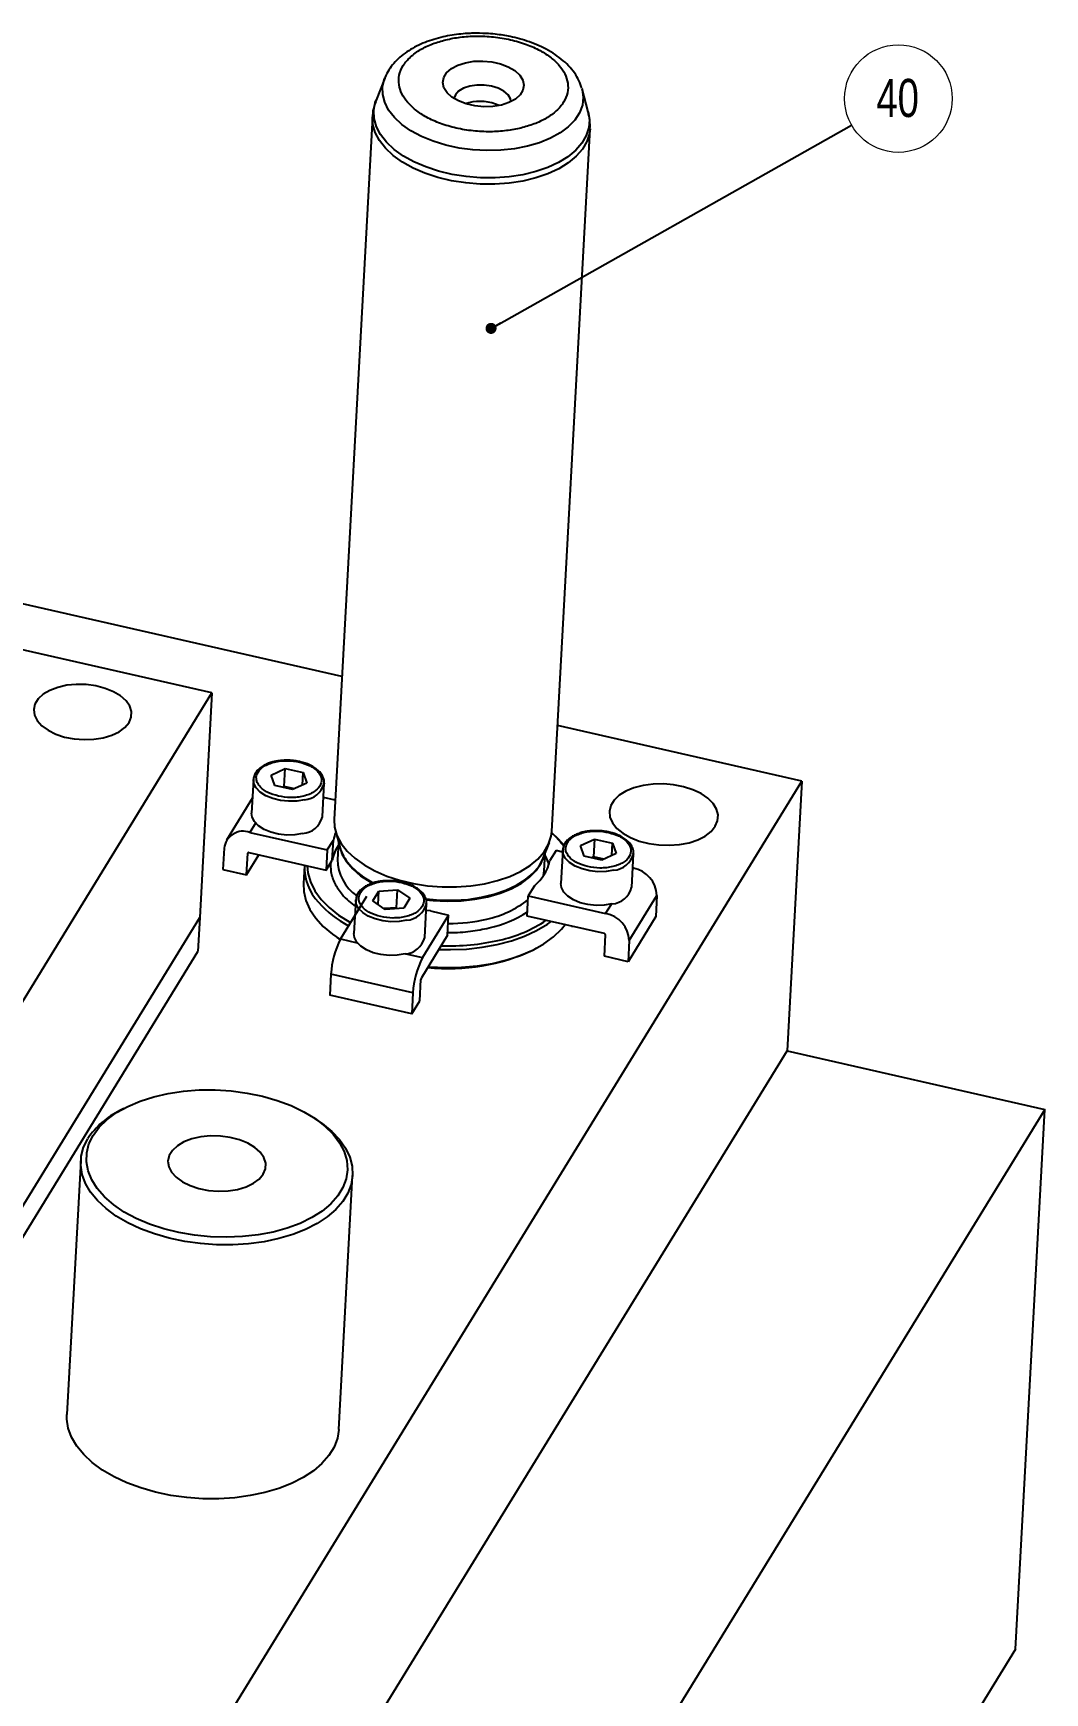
# Model space of a CAD drawing. Header units: millimetres. Extents: x 5 to 1512, y -497 to 895.
# Drawn here: x 1020.3 to 1113.1, y 139.1 to 291.5 of the extents above; entities that cross this region are included whole.
import ezdxf

# ---------------------------------------------------------------- set-up
doc = ezdxf.new("R2010")
doc.units = ezdxf.units.MM
doc.styles.add('SLDTEXTSTYLE13', font='TXT', dxfattribs={"width": 0.75})
doc.dimstyles.new('SLDDIMSTYLE2', dxfattribs={"dimtxt": 0.18, "dimasz": 1.016, "dimexe": 0, "dimexo": 0.0625, "dimgap": 0, "dimtad": 0, "dimtih": 1, "dimtoh": 1, "dimdec": 0, "dimrnd": 1e-09, "dimzin": 0, "dimdsep": 46, "dimtxsty": 'Standard', "dimblk1": 'DOT', "dimblk2": 'DOT', "dimsah": 1, "dimcen": 0.09, "dimadec": 0, "dimazin": 0, "dimtfac": 1.016, "dimtdec": 0, "dimtofl": 0, "dimtmove": 0, "dimatfit": 3, "dimldrblk": 'DOT', "dimfxl": 1, "dimfrac": 2, "dimtolj": 1, "dimtzin": 0, "dimarcsym": 0})

# ---------------------------------------------------------------- blocks, each defined once
blk = doc.blocks.new('SW_NOTE_51')
at = {"color": 0, "linetype": 'Continuous', "lineweight": 0}
blk.add_circle((4.3, 2.43), 4.94, dxfattribs=at)
at = {"color": 0, "linetype": 'Continuous', "lineweight": 0, "insert": (4.23, 4.24), "char_height": 3.5, "attachment_point": 2, "style": 'SLDTEXTSTYLE13'}
blk.add_mtext('40', dxfattribs=at)
blk = doc.blocks.new('_Dot')
at = {"color": 0, "linetype": 'ByBlock', "lineweight": -2}
blk.add_line((-0.5, 0), (-1, 0), dxfattribs=at)
at = {"color": 0, "linetype": 'ByBlock', "const_width": 0.5}
blk.add_lwpolyline([(-0.25, 0, 1), (0.25, 0, 1)], format="xyb", close=True, dxfattribs=at)

msp = doc.modelspace()

# ---------------------------------------------------------------- linework, layer by layer
at = {"color": 7, "linetype": 'Continuous', "lineweight": 25}
for p, q in [((1052.525, 287.337), (1051.737, 285.323)), ((1060.25, 285.089), (1059.933, 284.996)), ((1070.625, 286.408), (1070.641, 286.351)), ((1071.205, 284.263), (1070.641, 286.351)), ((1051.402, 283.786), (1047.89, 219.261)), ((1067.861, 218.175), (1071.372, 282.699)), ((1048.605, 232.401), (855.462, 276.404)), ((1036.669, 230.902), (925.473, 256.235)), ((996.666, 165.689), (1036.669, 230.902)), ((1036.669, 230.902), (1035.546, 210.266)), ((1090.798, 222.788), (1068.39, 227.894)), ((1029.994, 123.664), (1090.798, 222.788)), ((1040.48, 222.954), (1040.312, 219.859)), ((1040.479, 222.917), (1040.48, 222.954)), ((1042.098, 223.357), (1043.397, 223.953)), ((1042.437, 222.388), (1042.098, 223.357)), ((1043.307, 222.302), (1043.397, 223.953)), ((1043.397, 223.953), (1045.036, 223.58)), ((1045.376, 222.61), (1044.076, 222.015)), ((1044.973, 222.426), (1045.036, 223.58)), ((1045.036, 223.58), (1045.376, 222.61)), ((1046.802, 219.506), (1046.971, 222.601)), ((1046.971, 222.601), (1046.967, 222.554)), ((1090.798, 222.788), (1089.45, 198.025)), ((1040.388, 221.257), (1038.002, 217.367)), ((1044.076, 222.015), (1042.437, 222.388)), ((1043.307, 222.302), (1043.143, 222.227)), ((1044.24, 222.09), (1043.307, 222.302)), ((1047.987, 221.036), (1046.899, 221.284)), ((1040.156, 218.093), (1047.253, 216.476)), ((1048.002, 218.227), (1048.401, 216.753)), ((1037.777, 216.63), (1037.671, 214.69)), ((1047.253, 216.476), (1047.152, 214.619)), ((1047.253, 216.476), (1047.814, 217.391)), ((1047.713, 215.534), (1047.814, 217.391)), ((1048.279, 217.203), (1048.192, 215.602)), ((1067.081, 215.736), (1067.638, 217.159)), ((1068.251, 216.42), (1067.69, 215.505)), ((1068.859, 216.281), (1068.251, 216.42)), ((1068.871, 216.486), (1068.702, 213.391)), ((1068.869, 216.449), (1068.871, 216.486)), ((1070.488, 216.889), (1071.787, 217.485)), ((1070.827, 215.92), (1070.488, 216.889)), ((1071.787, 217.485), (1071.698, 215.834)), ((1071.787, 217.485), (1073.427, 217.112)), ((1073.364, 215.958), (1073.427, 217.112)), ((1073.427, 217.112), (1073.766, 216.142)), ((1039.848, 214.194), (1039.955, 216.175)), ((1039.848, 214.194), (1040.972, 216.027)), ((1040.055, 216.236), (1047.152, 214.619)), ((1041.35, 215.941), (1041.347, 215.87)), ((1045.158, 215.064), (1045.068, 213.413)), ((1047.152, 214.619), (1047.713, 215.534)), ((1067.164, 214.57), (1067.251, 216.171)), ((1072.467, 215.547), (1070.827, 215.92)), ((1071.698, 215.834), (1071.534, 215.759)), ((1072.63, 215.622), (1071.698, 215.834)), ((1073.766, 216.142), (1072.467, 215.547)), ((1075.193, 213.037), (1075.361, 216.133)), ((1075.361, 216.133), (1075.357, 216.086)), ((1037.671, 214.69), (1039.848, 214.194)), ((1075.349, 214.803), (1075.289, 214.816)), ((1050.87, 212.218), (1048.47, 208.306)), ((1049.875, 211.894), (1049.707, 208.799)), ((1049.874, 211.857), (1049.875, 211.894)), ((1051.435, 211.796), (1051.989, 212.699)), ((1051.922, 211.465), (1051.989, 212.699)), ((1051.989, 212.699), (1053.686, 212.828)), ((1053.596, 211.177), (1053.686, 212.828)), ((1053.686, 212.828), (1054.828, 212.053)), ((1054.828, 212.053), (1054.274, 211.149)), ((1065.606, 210.415), (1065.707, 212.272)), ((1066.268, 213.187), (1065.707, 212.272)), ((1065.707, 212.272), (1072.805, 210.655)), ((1074.968, 208.157), (1077.512, 212.304)), ((1077.512, 212.304), (1077.407, 210.364)), ((1052.577, 211.021), (1051.435, 211.796)), ((1053.596, 211.177), (1052.472, 211.092)), ((1054.274, 211.149), (1052.577, 211.021)), ((1053.701, 211.106), (1053.596, 211.177)), ((1058.394, 210.504), (1055.993, 206.592)), ((1056.197, 208.446), (1056.365, 211.541)), ((1056.735, 210.882), (1056.332, 210.925)), ((1056.365, 211.541), (1056.362, 211.495)), ((1056.735, 210.882), (1058.394, 210.504)), ((1058.293, 208.647), (1058.394, 210.504)), ((1072.703, 208.798), (1065.606, 210.415)), ((1077.407, 210.364), (1074.862, 206.217)), ((995.543, 145.053), (1035.546, 210.266)), ((1035.546, 210.266), (1035.377, 207.17)), ((1069.741, 209.473), (1069.737, 209.402)), ((1048.146, 208.45), (1048.323, 208.33)), ((1048.323, 208.33), (1048.438, 208.252)), ((1058.293, 208.647), (1055.892, 204.734)), ((1066.244, 207.354), (1066.433, 207.455)), ((1072.686, 206.713), (1072.794, 208.694)), ((1074.968, 208.157), (1074.862, 206.217)), ((995.375, 141.957), (1035.377, 207.17)), ((1074.862, 206.217), (1072.686, 206.713)), ((1047.594, 205.073), (1047.489, 203.133)), ((1055.118, 203.359), (1047.594, 205.073)), ((1055.748, 202.619), (1055.856, 204.6)), ((1055.012, 201.419), (1047.489, 203.133)), ((1055.118, 203.359), (1055.012, 201.419)), ((1055.012, 201.419), (1055.748, 202.619)), ((1028.646, 98.901), (1089.45, 198.025)), ((1089.45, 198.025), (1113.109, 192.635)), ((1028.598, 192.755), (1028.22, 192.554)), ((1113.109, 192.635), (1052.305, 93.511)), ((1110.414, 143.109), (1113.109, 192.635)), ((1046.507, 191.559), (1046.153, 191.8)), ((1024.622, 187.955), (1023.353, 164.636)), ((1048.316, 163.278), (1049.585, 186.596)), ((1110.414, 143.109), (1049.61, 43.985))]:
    msp.add_line(p, q, dxfattribs=at)
at = {"color": 8, "linetype": 'Continuous', "lineweight": 25}
for p, q in [((1040.677, 218.944), (1040.156, 218.093)), ((1039.988, 216.228), (1039.955, 216.175)), ((1067.106, 214.123), (1067.164, 214.57)), ((1075.283, 214.695), (1075.349, 214.803)), ((1072.805, 210.655), (1073.326, 211.505)), ((1048.47, 208.306), (1050.012, 207.954)), ((1054.451, 206.943), (1055.993, 206.592))]:
    msp.add_line(p, q, dxfattribs=at)
at = {"color": 7, "linetype": 'Continuous', "lineweight": 25, "flags": 128}
for points in [[(1058.246, 286.01), (1057.962, 286.462), (1057.86, 286.932), (1057.945, 287.397), (1058.212, 287.832), (1058.648, 288.216), (1059.231, 288.53), (1059.932, 288.758), (1060.715, 288.889), (1061.542, 288.916), (1062.371, 288.837), (1063.161, 288.657), (1063.871, 288.385), (1064.466, 288.034), (1064.917, 287.622), (1065.201, 287.17), (1065.303, 286.7), (1065.218, 286.236), (1064.951, 285.801), (1064.515, 285.416), (1063.932, 285.102), (1063.231, 284.874), (1062.448, 284.743), (1061.621, 284.717), (1060.792, 284.795), (1060.002, 284.975), (1059.292, 285.247), (1058.697, 285.598), (1058.246, 286.01)], [(1064.117, 285.186), (1064.067, 285.438), (1063.846, 285.812), (1063.465, 286.147), (1062.95, 286.42), (1062.336, 286.613), (1061.664, 286.713), (1060.981, 286.713), (1060.333, 286.612), (1059.765, 286.418), (1059.314, 286.145), (1059.012, 285.81), (1058.884, 285.471)], [(1029.064, 228.175), (1029.266, 228.667), (1029.287, 229.179), (1029.123, 229.69), (1028.783, 230.178), (1028.28, 230.624), (1027.635, 231.009), (1026.874, 231.319), (1026.028, 231.539), (1025.132, 231.661), (1024.223, 231.68), (1023.337, 231.595), (1022.512, 231.41), (1021.781, 231.133), (1021.173, 230.773), (1020.714, 230.348), (1020.423, 229.873), (1020.311, 229.368), (1020.383, 228.854), (1020.636, 228.352), (1021.06, 227.882), (1021.637, 227.464), (1022.344, 227.115), (1023.151, 226.849), (1024.027, 226.677), (1024.934, 226.606), (1025.836, 226.639), (1026.695, 226.775), (1027.478, 227.007), (1028.151, 227.328), (1028.687, 227.722), (1029.064, 228.175)], [(1082.866, 218.649), (1083.083, 219.162), (1083.122, 219.696), (1082.98, 220.231), (1082.663, 220.747), (1082.182, 221.227), (1081.556, 221.652), (1080.805, 222.008), (1079.958, 222.282), (1079.045, 222.463), (1078.099, 222.545), (1077.154, 222.525), (1076.245, 222.405), (1075.404, 222.187), (1074.662, 221.881), (1074.045, 221.497), (1073.576, 221.048), (1073.272, 220.553), (1073.144, 220.027), (1073.195, 219.49), (1073.426, 218.962), (1073.826, 218.462), (1074.383, 218.007), (1075.075, 217.615), (1075.877, 217.299), (1076.761, 217.07), (1077.695, 216.938), (1078.645, 216.907), (1079.576, 216.977), (1080.455, 217.147), (1081.25, 217.41), (1081.932, 217.757), (1082.478, 218.175), (1082.866, 218.649)], [(1044.996, 217.988), (1044.286, 217.871), (1043.537, 217.852), (1042.789, 217.932), (1042.082, 218.106), (1041.455, 218.365), (1040.941, 218.695), (1040.568, 219.078), (1040.356, 219.494), (1040.312, 219.859)], [(1047.89, 219.261), (1047.928, 218.572), (1048.138, 217.821), (1048.523, 217.086), (1049.074, 216.381), (1049.782, 215.717), (1050.635, 215.106), (1051.617, 214.56), (1052.711, 214.088), (1053.897, 213.699), (1055.154, 213.399), (1056.459, 213.195), (1057.79, 213.089), (1059.122, 213.083), (1060.432, 213.178), (1061.696, 213.372), (1062.893, 213.661), (1063.999, 214.04), (1064.997, 214.503), (1065.867, 215.041), (1066.595, 215.645), (1067.167, 216.303), (1067.573, 217.005), (1067.806, 217.737), (1067.861, 218.175)], [(1069.005, 216.879), (1068.485, 217.471), (1067.852, 218.057)], [(1045.414, 215.015), (1045.471, 214.376), (1045.702, 213.545), (1046.108, 212.729), (1046.682, 211.939), (1047.416, 211.189), (1048.299, 210.488), (1049.318, 209.847), (1049.391, 209.807)], [(1067.02, 215.589), (1067.061, 215.687), (1067.081, 215.736)], [(1045.068, 213.413), (1045.097, 212.676), (1045.293, 211.842), (1045.662, 211.02), (1046.198, 210.222), (1046.893, 209.46), (1047.737, 208.744), (1048.44, 208.256)], [(1067.164, 214.57), (1067.167, 214.633), (1067.167, 214.634)], [(1073.387, 211.52), (1072.677, 211.403), (1071.927, 211.384), (1071.179, 211.464), (1070.472, 211.638), (1069.845, 211.897), (1069.331, 212.227), (1068.958, 212.61), (1068.747, 213.026), (1068.702, 213.391)], [(1054.391, 206.928), (1053.681, 206.812), (1052.932, 206.793), (1052.184, 206.872), (1051.477, 207.046), (1050.85, 207.305), (1050.336, 207.636), (1049.963, 208.019), (1049.751, 208.435), (1049.707, 208.799)], [(1056.518, 205.755), (1056.625, 205.746), (1058.104, 205.679), (1059.576, 205.711), (1061.019, 205.841), (1062.413, 206.068), (1063.739, 206.388), (1064.979, 206.798), (1066.114, 207.291), (1067.128, 207.86), (1068.009, 208.498), (1068.742, 209.195), (1069.094, 209.62)], [(1057.496, 207.349), (1058.563, 207.328), (1060.03, 207.385), (1061.463, 207.54), (1062.842, 207.79), (1064.148, 208.134), (1065.363, 208.565), (1066.469, 209.077), (1067.452, 209.665), (1067.802, 209.915)], [(1025.77, 190.275), (1026.328, 191.025), (1027.049, 191.724), (1027.924, 192.362), (1028.938, 192.929), (1030.076, 193.417), (1031.321, 193.818), (1032.654, 194.126), (1034.054, 194.336), (1035.502, 194.445), (1036.974, 194.452), (1038.448, 194.357), (1039.902, 194.16), (1041.314, 193.866), (1042.663, 193.478), (1043.927, 193.001), (1045.089, 192.445), (1046.13, 191.816), (1047.034, 191.125), (1047.788, 190.381), (1048.381, 189.597), (1048.803, 188.784), (1049.048, 187.954), (1049.112, 187.12), (1048.994, 186.295), (1048.697, 185.491), (1048.224, 184.72), (1047.583, 183.994), (1046.783, 183.325), (1045.837, 182.721), (1044.759, 182.193), (1043.566, 181.747), (1042.274, 181.392), (1040.905, 181.133), (1039.478, 180.973), (1038.016, 180.914), (1036.54, 180.958), (1035.073, 181.105), (1033.637, 181.351), (1032.254, 181.693), (1030.945, 182.126), (1029.73, 182.643), (1028.626, 183.237), (1027.652, 183.898), (1026.821, 184.617), (1026.146, 185.382), (1025.638, 186.183), (1025.304, 187.006), (1025.149, 187.839), (1025.176, 188.67), (1025.384, 189.486), (1025.77, 190.275)], [(1046.507, 191.559), (1046.801, 191.351), (1047.663, 190.641), (1048.377, 189.884), (1048.933, 189.09), (1049.323, 188.271), (1049.542, 187.438), (1049.585, 186.602), (1049.454, 185.776), (1049.149, 184.971), (1048.675, 184.199), (1048.039, 183.469), (1047.249, 182.793), (1046.316, 182.18), (1045.255, 181.638), (1044.079, 181.176), (1042.805, 180.799), (1041.451, 180.513), (1040.036, 180.322), (1038.579, 180.229), (1037.102, 180.234), (1035.625, 180.339), (1034.169, 180.54), (1032.754, 180.837), (1031.4, 181.223), (1030.127, 181.695), (1028.951, 182.245), (1027.889, 182.865), (1026.957, 183.548), (1026.167, 184.283), (1025.531, 185.06), (1025.057, 185.867), (1024.753, 186.695), (1024.621, 187.531), (1024.665, 188.363), (1024.884, 189.18), (1025.274, 189.97), (1025.274, 189.97)], [(1041.384, 186.718), (1041.587, 187.21), (1041.607, 187.722), (1041.444, 188.233), (1041.104, 188.721), (1040.601, 189.167), (1039.955, 189.553), (1039.194, 189.862), (1038.348, 190.082), (1037.453, 190.204), (1036.543, 190.223), (1035.658, 190.138), (1034.833, 189.953), (1034.101, 189.676), (1033.494, 189.317), (1033.035, 188.891), (1032.743, 188.416), (1032.631, 187.911), (1032.704, 187.397), (1032.957, 186.895), (1033.38, 186.425), (1033.957, 186.008), (1034.664, 185.658), (1035.472, 185.392), (1036.347, 185.22), (1037.254, 185.149), (1038.156, 185.182), (1039.016, 185.318), (1039.798, 185.551), (1040.471, 185.871), (1041.007, 186.265), (1041.384, 186.718)], [(1048.316, 163.278), (1048.185, 162.458), (1047.88, 161.653), (1047.406, 160.88), (1046.77, 160.151), (1045.98, 159.475), (1045.047, 158.862), (1043.986, 158.32), (1042.81, 157.858), (1041.536, 157.481), (1040.182, 157.195), (1038.767, 157.004), (1037.31, 156.91), (1035.833, 156.916), (1034.357, 157.02), (1032.9, 157.222), (1031.485, 157.518), (1030.131, 157.905), (1028.858, 158.376), (1027.682, 158.926), (1026.62, 159.547), (1025.688, 160.229), (1024.898, 160.964), (1024.262, 161.741), (1023.788, 162.549), (1023.484, 163.377), (1023.352, 164.212), (1023.353, 164.636)]]:
    msp.add_lwpolyline(points, dxfattribs=at)
at = {"color": 8, "linetype": 'Continuous', "lineweight": 25, "flags": 128}
for points in [[(1065.618, 281.088), (1064.428, 280.857), (1063.182, 280.724), (1061.904, 280.692), (1060.619, 280.761), (1059.351, 280.93), (1058.126, 281.196), (1056.967, 281.553), (1055.897, 281.995), (1054.937, 282.513), (1054.105, 283.097), (1053.418, 283.735), (1052.888, 284.415), (1052.527, 285.125), (1052.341, 285.849), (1052.334, 286.574), (1052.506, 287.286), (1052.525, 287.337)], [(1071.205, 284.263), (1071.318, 283.548), (1071.262, 282.804), (1071.031, 282.078), (1070.628, 281.383), (1070.061, 280.73), (1069.339, 280.131), (1068.476, 279.598), (1067.488, 279.139), (1066.39, 278.763), (1065.204, 278.476), (1063.951, 278.284), (1062.652, 278.19), (1061.331, 278.195), (1060.012, 278.301), (1058.717, 278.504), (1057.471, 278.801), (1056.295, 279.187), (1055.211, 279.654), (1054.237, 280.196), (1053.392, 280.801), (1052.689, 281.459), (1052.143, 282.159), (1051.762, 282.888), (1051.553, 283.632), (1051.52, 284.379), (1051.664, 285.115), (1051.737, 285.323)], [(1070.641, 286.351), (1070.651, 286.311), (1070.748, 285.585), (1070.666, 284.864), (1070.405, 284.164), (1069.972, 283.497), (1069.375, 282.878), (1068.625, 282.317), (1067.736, 281.825), (1066.728, 281.413), (1065.618, 281.088)], [(1071.372, 282.695), (1071.318, 282.262), (1071.085, 281.53), (1070.678, 280.828), (1070.106, 280.17), (1069.378, 279.566), (1068.508, 279.028), (1067.511, 278.565), (1066.404, 278.185), (1065.208, 277.896), (1063.943, 277.703), (1062.633, 277.608), (1061.301, 277.613), (1059.97, 277.72), (1058.665, 277.924), (1057.408, 278.224), (1056.222, 278.613), (1055.129, 279.085), (1054.147, 279.631), (1053.294, 280.241), (1052.585, 280.905), (1052.034, 281.611), (1051.65, 282.346), (1051.439, 283.097), (1051.402, 283.781)], [(1045.165, 221.083), (1044.455, 220.967), (1043.706, 220.948), (1042.957, 221.027), (1042.251, 221.201), (1041.623, 221.46), (1041.109, 221.791), (1040.736, 222.174), (1040.525, 222.59), (1040.479, 222.917)], [(1048.345, 216.96), (1048.365, 216.855), (1048.605, 216.129), (1049.015, 215.421), (1049.59, 214.745), (1050.317, 214.113), (1051.183, 213.538), (1051.398, 213.416)], [(1073.555, 214.615), (1072.845, 214.498), (1072.096, 214.48), (1071.348, 214.559), (1070.641, 214.733), (1070.014, 214.992), (1069.5, 215.322), (1069.127, 215.706), (1068.915, 216.121), (1068.869, 216.449)], [(1056.264, 211.988), (1056.324, 211.98), (1057.616, 211.868), (1058.911, 211.857), (1060.186, 211.945), (1061.416, 212.131), (1062.579, 212.412), (1063.653, 212.782), (1064.617, 213.236), (1065.454, 213.763), (1066.149, 214.355), (1066.688, 215), (1067.02, 215.589)], [(1056.293, 211.906), (1056.964, 211.834), (1058.259, 211.772), (1059.546, 211.81), (1060.799, 211.948), (1061.997, 212.181), (1063.116, 212.508), (1064.136, 212.92), (1065.038, 213.411), (1065.804, 213.971), (1066.422, 214.59), (1066.878, 215.256), (1067.159, 215.936)], [(1067.605, 215.152), (1067.416, 215.66), (1067.242, 216.001)], [(1054.56, 210.023), (1053.85, 209.907), (1053.1, 209.888), (1052.352, 209.968), (1051.645, 210.142), (1051.018, 210.401), (1050.504, 210.731), (1050.131, 211.114), (1049.919, 211.53), (1049.874, 211.857)]]:
    msp.add_lwpolyline(points, dxfattribs=at)
at = {"color": 7, "linetype": 'Continuous', "lineweight": 25}
for centre, radius, start, end in [((1061.254, 280.899), 4.309, 65.76767, 103.46945), ((1044.824, 220.026), 2.045, 274.82885, 345.26492), ((1039.55, 216.413), 1.787, 70.18016, 173.01987), ((1051.143, 216.774), 3.386, 156.71249, 169.49862), ((1062.915, 212.415), 7.472, 35.66253, 48.66936), ((1051.244, 214.855), 3.596, 146.07308, 169.11266), ((1040.029, 216.166), 0.0744, 70.18016, 173.01987), ((1049.965, 214.956), 4.808, 178.71037, 222.96527), ((1063.648, 216.389), 4.138, 309.28734, 347.66153), ((1074.859, 212.193), 2.655, 2.39863, 79.37951), ((1073.214, 213.558), 2.045, 274.82885, 345.26492), ((1054.02, 218.455), 10.163, 221.82103, 241.72423), ((1072.315, 208.046), 2.655, 2.39863, 79.37951), ((1060.329, 220.593), 12.689, 282.50335, 303.56273), ((1072.683, 208.689), 0.111, 2.39863, 79.37951), ((1055.596, 204.64), 8.014, 152.77889, 176.90578), ((1054.219, 208.966), 2.045, 274.82885, 345.26492), ((1058.442, 223.68), 18.094, 263.77554, 295.54417), ((1058.485, 227.8), 20.126, 267.77719, 283.18596), ((1063.12, 202.926), 8.014, 152.77889, 176.90578), ((1056.189, 204.582), 0.334, 152.77889, 176.90578), ((1031.586, 185.744), 7.597, 116.30264, 146.19389)]:
    msp.add_arc(centre, radius, start, end, dxfattribs=at)
at = {"color": 8, "linetype": 'Continuous', "lineweight": 25}
for centre, radius, start, end in [((1044.98, 223.149), 2.074, 275.10381, 343.34282), ((1052.3, 217.858), 4.053, 195.81451, 221.71718), ((1052.328, 215.651), 4.136, 180.6752, 234.95901), ((1055.003, 220.262), 7.67, 221.68885, 242.83489), ((1073.371, 216.681), 2.074, 275.10381, 343.34282), ((1059.962, 219.172), 9.241, 282.01103, 308.28469), ((1054.375, 212.089), 2.074, 275.10381, 343.34282), ((1059.918, 219.404), 10.317, 282.34841, 303.60077), ((1058.361, 225.08), 15.357, 269.96211, 283.26617)]:
    msp.add_arc(centre, radius, start, end, dxfattribs=at)
at = {"color": 7, "linetype": 'Continuous', "lineweight": 25}
for points, knots in [([(1061.833, 291.446), (1061.427, 291.459), (1060.855, 291.478), (1060.016, 291.44), (1059.308, 291.38), (1058.486, 291.26), (1057.654, 291.086), (1056.824, 290.849), (1056.019, 290.55), (1055.255, 290.187), (1054.546, 289.76), (1053.907, 289.269), (1053.348, 288.715), (1052.896, 288.096), (1052.616, 287.618), (1052.532, 287.338), (1052.52, 287.296)], [0, 0, 0, 0, 0.0985044, 0.138697, 0.2050819, 0.2735358, 0.3465278, 0.4222149, 0.4999346, 0.5791899, 0.6596501, 0.7409159, 0.8225706, 0.9042642, 0.985945, 1, 1, 1, 1]), ([(1058.137, 290.871), (1058.573, 290.96), (1059.471, 291.145), (1060.961, 291.233), (1062.526, 291.161), (1064.088, 290.902), (1065.544, 290.473), (1066.807, 289.902), (1067.823, 289.237), (1068.585, 288.509), (1069.108, 287.723), (1069.377, 286.878), (1069.348, 285.995), (1068.994, 285.128), (1068.328, 284.331), (1067.398, 283.655), (1066.291, 283.116), (1065.439, 282.877), (1065.026, 282.762)], [0, 0, 0, 0, 0.058258, 0.1200057, 0.1843204, 0.25, 0.3156796, 0.3799943, 0.441742, 0.5, 0.558258, 0.6200057, 0.6843204, 0.75, 0.8156796, 0.8799943, 0.941742, 1, 1, 1, 1]), ([(1070.603, 286.421), (1070.575, 286.533), (1070.481, 286.9), (1070.175, 287.489), (1069.699, 288.175), (1069.092, 288.809), (1068.382, 289.383), (1067.586, 289.889), (1066.726, 290.323), (1065.83, 290.679), (1064.936, 290.958), (1064.125, 291.152), (1063.373, 291.288), (1062.634, 291.39), (1062.109, 291.426), (1061.833, 291.446)], [0, 0, 0, 0, 0.0382648, 0.1251775, 0.2144662, 0.3052885, 0.3963424, 0.4864807, 0.5748881, 0.6607897, 0.7418607, 0.8160499, 0.870794, 0.9321472, 1, 1, 1, 1]), ([(1054.617, 285.133), (1054.43, 285.386), (1054.044, 285.906), (1053.789, 286.756), (1053.814, 287.638), (1054.169, 288.505), (1054.835, 289.301), (1055.765, 289.977), (1056.872, 290.517), (1057.724, 290.755), (1058.137, 290.871)], [0, 0, 0, 0, 0.116516, 0.2400113, 0.3686408, 0.5, 0.6313592, 0.7599887, 0.883484, 1, 1, 1, 1]), ([(1051.752, 285.323), (1051.681, 285.132), (1051.509, 284.676), (1051.404, 284.147), (1051.41, 283.82), (1051.411, 283.777)], [0, 0, 0, 0, 0.3843932, 0.9200127, 1, 1, 1, 1]), ([(1065.026, 282.762), (1064.59, 282.672), (1063.692, 282.488), (1062.202, 282.399), (1060.636, 282.472), (1059.075, 282.73), (1057.618, 283.159), (1056.359, 283.731), (1055.329, 284.393), (1054.85, 284.891), (1054.617, 285.133)], [0, 0, 0, 0, 0.116516, 0.2400113, 0.3686408, 0.5, 0.6313592, 0.7599887, 0.883484, 1, 1, 1, 1]), ([(1071.363, 282.694), (1071.371, 282.949), (1071.388, 283.484), (1071.262, 284.004), (1071.196, 284.276)], [0, 0, 0, 0, 0.4763333, 1, 1, 1, 1]), ([(1042.475, 224.612), (1042.443, 224.606), (1042.26, 224.574), (1041.944, 224.475), (1041.54, 224.31), (1041.179, 224.095), (1040.874, 223.837), (1040.642, 223.531), (1040.499, 223.215), (1040.495, 223), (1040.494, 222.909)], [0, 0, 0, 0, 0.0274144, 0.1587873, 0.297041, 0.4388053, 0.5837048, 0.7322441, 0.8871545, 1, 1, 1, 1]), ([(1042.777, 221.419), (1042.432, 221.521), (1041.903, 221.678), (1041.361, 222.024), (1041.031, 222.33), (1040.816, 222.664), (1040.697, 223.107), (1040.829, 223.646), (1041.31, 224.106), (1041.876, 224.393), (1042.399, 224.559), (1042.977, 224.658), (1043.758, 224.702), (1044.327, 224.609), (1044.697, 224.549)], [0, 0, 0, 0, 0.1197284, 0.1841803, 0.25, 0.3158197, 0.3802716, 0.5, 0.6197284, 0.6841803, 0.75, 0.8158197, 0.8802716, 1, 1, 1, 1]), ([(1043.831, 224.713), (1043.589, 224.717), (1043.249, 224.723), (1042.797, 224.676), (1042.591, 224.635), (1042.475, 224.612)], [0, 0, 0, 0, 0.5210079, 0.7300966, 1, 1, 1, 1]), ([(1044.757, 224.579), (1044.715, 224.59), (1044.523, 224.639), (1044.211, 224.684), (1043.941, 224.705), (1043.831, 224.713)], [0, 0, 0, 0, 0.1412125, 0.6493558, 1, 1, 1, 1]), ([(1044.697, 224.549), (1045.041, 224.447), (1045.571, 224.289), (1046.112, 223.944), (1046.443, 223.638), (1046.655, 223.304), (1046.786, 222.859), (1046.659, 222.543), (1046.576, 222.337)], [0, 0, 0, 0, 0.2394568, 0.3683607, 0.5, 0.6316393, 0.7605432, 1, 1, 1, 1]), ([(1046.95, 222.549), (1046.96, 222.626), (1046.987, 222.839), (1046.877, 223.188), (1046.651, 223.558), (1046.328, 223.876), (1045.923, 224.153), (1045.478, 224.364), (1045.076, 224.505), (1044.841, 224.56), (1044.757, 224.579)], [0, 0, 0, 0, 0.0854384, 0.2383488, 0.3894999, 0.534124, 0.6701078, 0.8208902, 0.9352327, 1, 1, 1, 1]), ([(1046.576, 222.337), (1046.417, 222.149), (1046.173, 221.859), (1045.595, 221.576), (1045.075, 221.408), (1044.496, 221.31), (1043.716, 221.265), (1043.147, 221.358), (1042.777, 221.419)], [0, 0, 0, 0, 0.2394568, 0.3683607, 0.5, 0.6316393, 0.7605432, 1, 1, 1, 1]), ([(1070.865, 218.144), (1070.833, 218.138), (1070.65, 218.106), (1070.335, 218.007), (1069.931, 217.842), (1069.57, 217.627), (1069.264, 217.369), (1069.033, 217.062), (1068.889, 216.747), (1068.886, 216.532), (1068.884, 216.441)], [0, 0, 0, 0, 0.0274144, 0.1587873, 0.297041, 0.4388053, 0.5837048, 0.7322441, 0.8871545, 1, 1, 1, 1]), ([(1069.288, 217.163), (1069.447, 217.351), (1069.691, 217.64), (1070.268, 217.924), (1070.789, 218.091), (1071.367, 218.19), (1072.148, 218.234), (1072.717, 218.141), (1073.087, 218.081)], [0, 0, 0, 0, 0.2394568, 0.3683607, 0.5, 0.6316393, 0.7605432, 1, 1, 1, 1]), ([(1072.221, 218.245), (1071.979, 218.249), (1071.64, 218.255), (1071.187, 218.208), (1070.981, 218.167), (1070.865, 218.144)], [0, 0, 0, 0, 0.5210079, 0.7300966, 1, 1, 1, 1]), ([(1073.087, 218.081), (1073.431, 217.979), (1073.961, 217.821), (1074.502, 217.476), (1074.833, 217.17), (1075.048, 216.835), (1075.167, 216.393), (1075.035, 215.853), (1074.554, 215.393), (1073.988, 215.107), (1073.465, 214.94), (1072.887, 214.842), (1072.106, 214.797), (1071.537, 214.89), (1071.167, 214.951)], [0, 0, 0, 0, 0.1197284, 0.1841803, 0.25, 0.3158197, 0.3802716, 0.5, 0.6197284, 0.6841803, 0.75, 0.8158197, 0.8802716, 1, 1, 1, 1]), ([(1073.147, 218.111), (1073.105, 218.122), (1072.913, 218.17), (1072.601, 218.216), (1072.331, 218.236), (1072.221, 218.245)], [0, 0, 0, 0, 0.1412125, 0.6493558, 1, 1, 1, 1]), ([(1075.34, 216.081), (1075.35, 216.158), (1075.377, 216.371), (1075.268, 216.72), (1075.042, 217.09), (1074.718, 217.408), (1074.314, 217.685), (1073.869, 217.896), (1073.466, 218.037), (1073.232, 218.092), (1073.147, 218.111)], [0, 0, 0, 0, 0.0854384, 0.2383488, 0.3894999, 0.534124, 0.6701078, 0.8208902, 0.9352327, 1, 1, 1, 1]), ([(1071.167, 214.951), (1070.823, 215.053), (1070.293, 215.21), (1069.752, 215.556), (1069.421, 215.862), (1069.208, 216.196), (1069.078, 216.641), (1069.205, 216.957), (1069.288, 217.163)], [0, 0, 0, 0, 0.2394568, 0.3683607, 0.5, 0.6316393, 0.7605432, 1, 1, 1, 1]), ([(1051.87, 213.552), (1051.838, 213.547), (1051.655, 213.515), (1051.339, 213.415), (1050.935, 213.251), (1050.574, 213.036), (1050.268, 212.777), (1050.037, 212.471), (1049.894, 212.155), (1049.89, 211.94), (1049.889, 211.85)], [0, 0, 0, 0, 0.0274144, 0.1587873, 0.297041, 0.4388053, 0.5837048, 0.7322441, 0.8871545, 1, 1, 1, 1]), ([(1050.292, 212.571), (1050.451, 212.759), (1050.695, 213.049), (1051.273, 213.333), (1051.793, 213.5), (1052.372, 213.598), (1053.152, 213.643), (1053.722, 213.55), (1054.092, 213.489)], [0, 0, 0, 0, 0.2394568, 0.3683607, 0.5, 0.6316393, 0.7605432, 1, 1, 1, 1]), ([(1053.226, 213.653), (1052.983, 213.657), (1052.644, 213.663), (1052.192, 213.616), (1051.986, 213.575), (1051.87, 213.552)], [0, 0, 0, 0, 0.5210079, 0.7300966, 1, 1, 1, 1]), ([(1054.152, 213.52), (1054.11, 213.53), (1053.918, 213.579), (1053.606, 213.625), (1053.336, 213.645), (1053.226, 213.653)], [0, 0, 0, 0, 0.1412125, 0.6493558, 1, 1, 1, 1]), ([(1054.092, 213.489), (1054.436, 213.387), (1054.966, 213.23), (1055.507, 212.884), (1055.838, 212.578), (1056.05, 212.244), (1056.181, 211.799), (1056.053, 211.483), (1055.971, 211.277)], [0, 0, 0, 0, 0.2394568, 0.3683607, 0.5, 0.6316393, 0.7605432, 1, 1, 1, 1]), ([(1056.345, 211.49), (1056.355, 211.566), (1056.382, 211.78), (1056.272, 212.129), (1056.046, 212.498), (1055.723, 212.816), (1055.318, 213.093), (1054.873, 213.305), (1054.47, 213.446), (1054.236, 213.5), (1054.152, 213.52)], [0, 0, 0, 0, 0.0854384, 0.2383488, 0.3894999, 0.534124, 0.6701078, 0.8208902, 0.9352327, 1, 1, 1, 1]), ([(1055.971, 211.277), (1055.812, 211.089), (1055.568, 210.8), (1054.99, 210.516), (1054.47, 210.349), (1053.891, 210.249), (1053.114, 210.211), (1052.148, 210.321), (1051.301, 210.624), (1050.756, 210.963), (1050.425, 211.27), (1050.213, 211.604), (1050.082, 212.049), (1050.21, 212.366), (1050.292, 212.571)], [0, 0, 0, 0, 0.1197284, 0.1841803, 0.25, 0.3158197, 0.3802716, 0.5, 0.6197284, 0.6841803, 0.75, 0.8158197, 0.8802716, 1, 1, 1, 1])]:
    msp.add_open_spline(points, degree=3, knots=knots, dxfattribs=at)
at = {"color": 8, "linetype": 'Continuous', "lineweight": 25}
for points, knots in [([(1047.582, 215.32), (1047.581, 215.312), (1047.566, 215.218), (1047.56, 215.033), (1047.563, 214.767), (1047.622, 214.219), (1047.861, 213.409), (1048.363, 212.733), (1048.607, 212.405)], [0, 0, 0, 0, 0.0081916, 0.0960894, 0.1869407, 0.277791, 0.649396, 1, 1, 1, 1]), ([(1048.607, 212.405), (1048.805, 212.186), (1049.16, 211.796), (1049.633, 211.445), (1049.842, 211.29)], [0, 0, 0, 0, 0.5589213, 1, 1, 1, 1]), ([(1058.306, 208.891), (1058.364, 208.891), (1059.073, 208.886), (1060.392, 208.971), (1061.558, 209.21), (1062.124, 209.325)], [0, 0, 0, 0, 0.0441569, 0.5359759, 1, 1, 1, 1])]:
    msp.add_open_spline(points, degree=3, knots=knots, dxfattribs=at)

# ---------------------------------------------------------------- block references
at = {"color": 7, "linetype": 'Continuous', "lineweight": 0}
msp.add_blockref('SW_NOTE_51', (1095.373, 283.036), dxfattribs=at)

# ---------------------------------------------------------------- leaders
msp.add_leader([(1062.286, 264.368), (1095.373, 283.036)], dimstyle='SLDDIMSTYLE2', dxfattribs=at)

doc.saveas('drawing.dxf')
